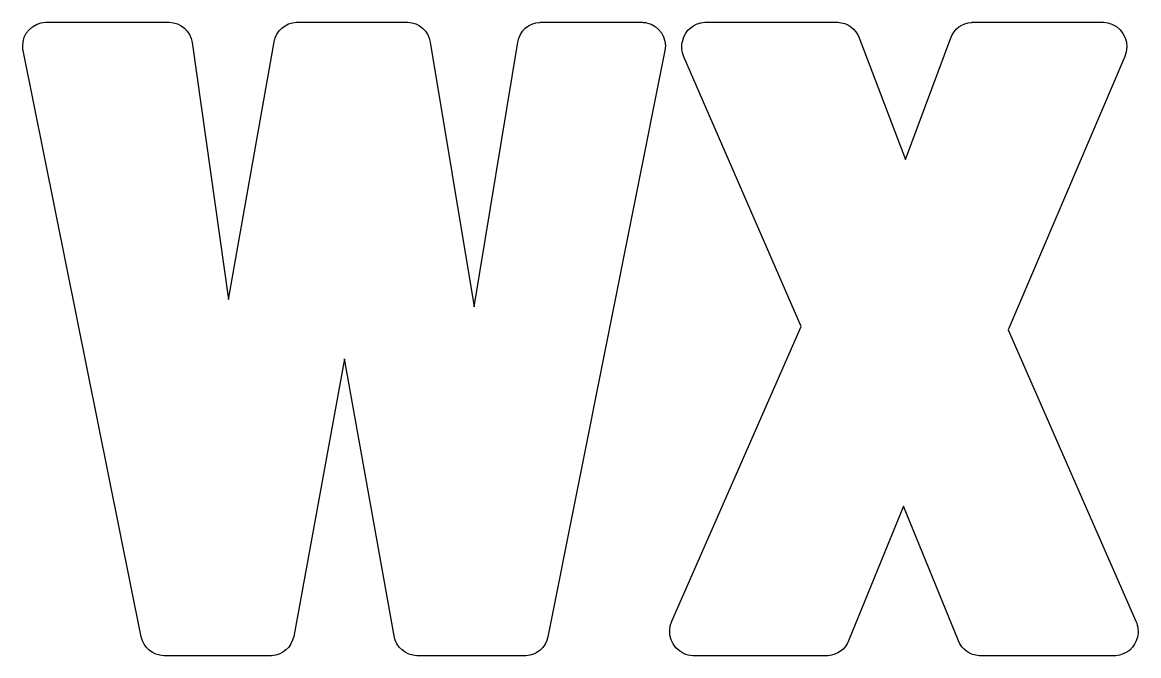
# Model space of a CAD drawing. Extents: x 0 to 1631, y -1 to 1036.
# Drawn here: x 730 to 1628, y 0 to 510 of the extents above; entities that cross this region are included whole.
import ezdxf

# ---------------------------------------------------------------- set-up
doc = ezdxf.new("R2010")
doc.units = 0
doc.header["$MEASUREMENT"] = 0
doc.layers.add('Layer 1', color=7, linetype='Continuous', lineweight=0)

msp = doc.modelspace()

# ---------------------------------------------------------------- linework, layer by layer
at = {"layer": 'Layer 1', "color": 1, "lineweight": 25, "true_color": 0xff0000}
for points, knots in [([(1146.2, 510.23), (1137.27, 509.8), (1129.85, 503.19), (1128.4, 494.36), (1128.4, 494.36), (1093.39, 281.01), (1093.39, 281.01), (1093.39, 281.01), (1058.06, 494.38), (1058.06, 494.38), (1056.6, 503.31), (1049.03, 509.96), (1039.98, 510.26), (1039.98, 510.26), (950.32, 510.26), (950.32, 510.26), (941.36, 509.94), (933.85, 503.41), (932.29, 494.59), (932.29, 494.59), (895.6, 286.93), (895.6, 286.93), (895.6, 286.93), (866.25, 493.91), (866.25, 493.91), (864.97, 503.11), (857.2, 510.04), (847.91, 510.26), (847.91, 510.26), (748.2, 510.26), (748.2, 510.26), (737.79, 509.89), (729.62, 501.21), (729.9, 490.8), (729.9, 489.7), (730.02, 488.61), (730.26, 487.53), (730.26, 487.53), (825.39, 15.24), (825.39, 15.24), (827.15, 6.54), (834.69, 0.22), (843.55, 0.02), (843.55, 0.02), (930.11, 0.02), (930.11, 0.02), (939.02, 0.33), (946.51, 6.81), (948.1, 15.58), (948.1, 15.58), (989.01, 239.2), (989.01, 239.2), (989.01, 239.2), (1028.99, 15.89), (1028.99, 15.89), (1030.48, 6.88), (1038.19, 0.2), (1047.33, 0.02), (1047.33, 0.02), (1134.82, 0.02), (1134.82, 0.02), (1143.61, 0.34), (1151.02, 6.66), (1152.73, 15.28), (1152.73, 15.28), (1246.89, 487.58), (1246.89, 487.58), (1248.92, 497.82), (1242.31, 507.77), (1232.08, 509.87), (1230.94, 510.1), (1229.78, 510.23), (1228.61, 510.26), (1228.61, 510.26), (1146.45, 510.26), (1146.45, 510.26), (1146.45, 510.26), (1146.2, 510.23), (1146.2, 510.23)], [0, 0, 0, 0, 1, 1, 1, 2, 2, 2, 3, 3, 3, 4, 4, 4, 5, 5, 5, 6, 6, 6, 7, 7, 7, 8, 8, 8, 9, 9, 9, 10, 10, 10, 11, 11, 11, 12, 12, 12, 13, 13, 13, 14, 14, 14, 15, 15, 15, 16, 16, 16, 17, 17, 17, 18, 18, 18, 19, 19, 19, 20, 20, 20, 21, 21, 21, 22, 22, 22, 23, 23, 23, 24, 24, 24, 25, 25, 25, 26, 26, 26, 26]), ([(1493.99, 510.23), (1486.3, 509.89), (1479.59, 504.92), (1477, 497.67), (1477, 497.67), (1440.63, 399.66), (1440.63, 399.66), (1440.63, 399.66), (1403.3, 497.65), (1403.3, 497.65), (1400.68, 505.01), (1393.81, 510.02), (1386, 510.26), (1386, 510.26), (1278.96, 510.26), (1278.96, 510.26), (1270.46, 509.89), (1263.22, 503.95), (1261.21, 495.67), (1260.07, 491.3), (1260.43, 486.67), (1262.23, 482.52), (1262.23, 482.52), (1356.57, 265.14), (1356.57, 265.14), (1356.57, 265.14), (1252.48, 27.82), (1252.48, 27.82), (1248.1, 18.01), (1252.25, 6.5), (1261.89, 1.74), (1264.22, 0.66), (1266.75, 0.08), (1269.33, 0.02), (1269.33, 0.02), (1378.27, 0.02), (1378.27, 0.02), (1385.62, 0.47), (1392.06, 5.12), (1394.78, 11.97), (1394.78, 11.97), (1438.97, 120.57), (1438.97, 120.57), (1438.97, 120.57), (1483.15, 12.08), (1483.15, 12.08), (1485.86, 5.07), (1492.48, 0.32), (1500, 0.02), (1500, 0.02), (1609.85, 0.02), (1609.85, 0.02), (1618.37, 0.55), (1625.5, 6.68), (1627.29, 15.03), (1628.29, 19.3), (1627.89, 23.78), (1626.13, 27.8), (1626.13, 27.8), (1523.36, 262.62), (1523.36, 262.62), (1523.36, 262.62), (1617.04, 482.66), (1617.04, 482.66), (1621.42, 492.71), (1616.85, 504.42), (1606.81, 508.83), (1604.67, 509.7), (1602.39, 510.19), (1600.07, 510.26), (1600.07, 510.26), (1494.15, 510.26), (1494.15, 510.26), (1494.15, 510.26), (1493.99, 510.23), (1493.99, 510.23)], [0, 0, 0, 0, 1, 1, 1, 2, 2, 2, 3, 3, 3, 4, 4, 4, 5, 5, 5, 6, 6, 6, 7, 7, 7, 8, 8, 8, 9, 9, 9, 10, 10, 10, 11, 11, 11, 12, 12, 12, 13, 13, 13, 14, 14, 14, 15, 15, 15, 16, 16, 16, 17, 17, 17, 18, 18, 18, 19, 19, 19, 20, 20, 20, 21, 21, 21, 22, 22, 22, 23, 23, 23, 24, 24, 24, 25, 25, 25, 25])]:
    msp.add_open_spline(points, degree=3, knots=knots, dxfattribs=at)

doc.saveas('drawing.dxf')
